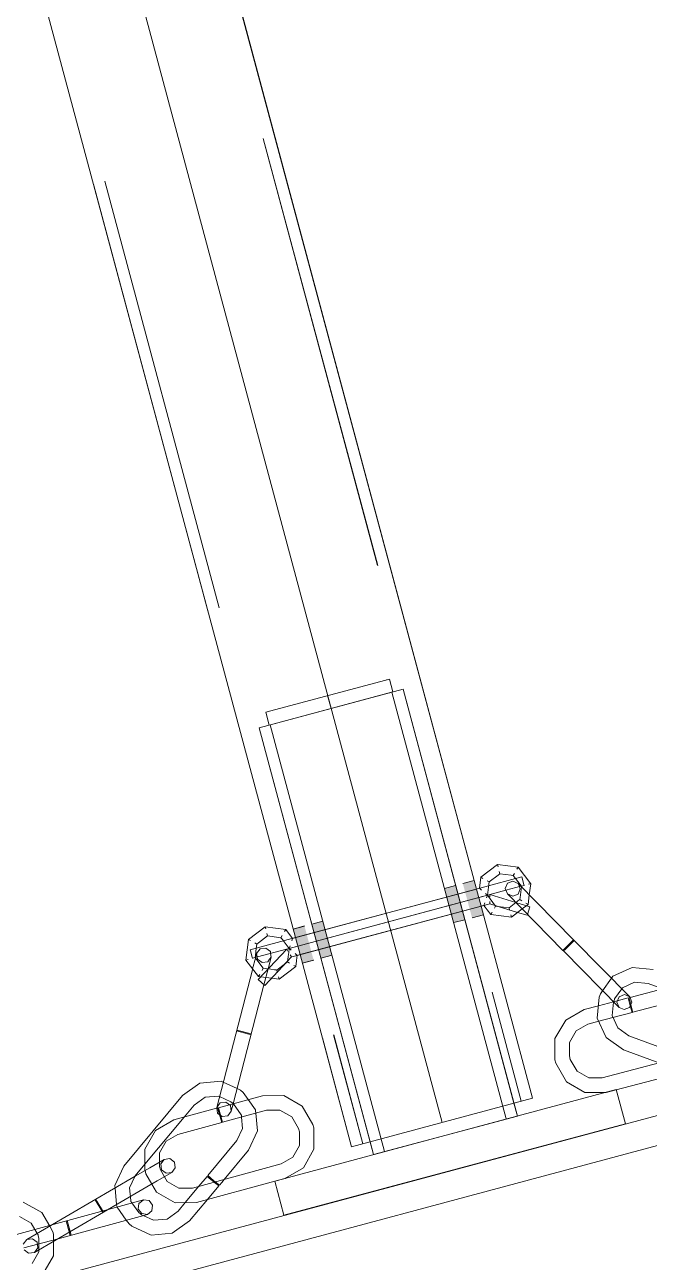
# Model space of a CAD drawing. Header units: millimetres. Extents: x -753 to 90, y 56274 to 56868.
# Drawn here: x -293.01 to -290.18, y 56762.3 to 56767.9 of the extents above; entities that cross this region are included whole.
import ezdxf

# ---------------------------------------------------------------- set-up
doc = ezdxf.new("R2010")
doc.units = ezdxf.units.MM
doc.linetypes.add('XKITLINE00', pattern=[0])
doc.linetypes.add('XKITLINE02', pattern=[4, 2, -2])
for name, color, linetype, lineweight in [('Cota', 4, 'Continuous', 0), ('Parafuso', 3, 'Continuous', 0), ('Peça', 2, 'Continuous', 0)]:
    doc.layers.add(name, color=color, linetype=linetype, lineweight=lineweight)

# ---------------------------------------------------------------- blocks, each defined once
blk = doc.blocks.new('*A1312')
at = {"layer": 'Peça', "color": 1, "linetype": 'XKITLINE00', "lineweight": 0}
for p, q in [((-398.5629, 56733.9141), (-252.5628, 56773.0337)), ((-398.5287, 56733.7866), (-252.5628, 56772.8971))]:
    blk.add_line(p, q, dxfattribs=at)
blk = doc.blocks.new('*A1932')
at = {"layer": 'Peça', "color": 7, "linetype": 'XKITLINE02', "lineweight": 0}
for p, q in [((-295.034, 56778.9755), (-290.7608, 56763.0276)), ((-295.8019, 56778.7698), (-291.5287, 56762.8218)), ((-295.7507, 56778.7835), (-291.4775, 56762.8355)), ((-290.9632, 56763.9879), (-290.9426, 56763.9107)), ((-290.71, 56763.0412), (-291.5287, 56762.8218))]:
    blk.add_line(p, q, dxfattribs=at)
at = {"layer": 'Peça', "color": 4, "linetype": 'XKITLINE00', "lineweight": 0}
for p, q in [((-294.9353, 56778.8119), (-290.9632, 56763.9879)), ((-290.9426, 56763.9107), (-290.7096, 56763.0413)), ((-290.7096, 56763.0413), (-290.71, 56763.0412))]:
    blk.add_line(p, q, dxfattribs=at)
blk = doc.blocks.new('*A1934')
at = {"layer": 'Peça', "color": 7, "linetype": 'XKITLINE02', "lineweight": 0}
for p, q in [((-295.0342, 56778.9755), (-290.7612, 56763.0274)), ((-295.7509, 56778.7835), (-291.478, 56762.8354)), ((-290.9637, 56763.9877), (-290.943, 56763.9105)), ((-291.7828, 56763.7683), (-291.7621, 56763.6911))]:
    blk.add_line(p, q, dxfattribs=at)
at = {"layer": 'Peça', "color": 4, "linetype": 'XKITLINE00', "lineweight": 0}
for p, q in [((-294.9355, 56778.8119), (-290.9637, 56763.9877)), ((-295.7546, 56778.5924), (-291.7828, 56763.7683)), ((-290.943, 56763.9105), (-290.71, 56763.0412)), ((-291.7621, 56763.6911), (-291.5291, 56762.8217)), ((-290.71, 56763.0412), (-291.5291, 56762.8217))]:
    blk.add_line(p, q, dxfattribs=at)
blk = doc.blocks.new('*A1935')
at = {"layer": 'Parafuso', "color": 7, "linetype": 'XKITLINE02', "lineweight": 0}
for p, q in [((-291.0248, 56764.0128), (-290.9736, 56764.0265)), ((-291.1082, 56763.9905), (-291.0579, 56764.0039)), ((-291.0668, 56763.8359), (-291.0165, 56763.8494)), ((-290.9834, 56763.8583), (-290.9322, 56763.872)), ((-291.7927, 56763.8071), (-291.7415, 56763.8208)), ((-291.7089, 56763.8295), (-291.6587, 56763.843)), ((-291.6675, 56763.675), (-291.6173, 56763.6884)), ((-291.7513, 56763.6525), (-291.7001, 56763.6662))]:
    blk.add_line(p, q, dxfattribs=at)
blk = doc.blocks.new('*A1936')
at = {"layer": 'Parafuso'}
for points in [[(-291.0252, 56764.0127), (-290.974, 56764.0264), (-290.9326, 56763.8719), (-290.9838, 56763.8581)], [(-291.1082, 56763.9905), (-291.0579, 56764.0039), (-291.0165, 56763.8494), (-291.0668, 56763.8359)], [(-291.7931, 56763.807), (-291.7419, 56763.8207), (-291.7005, 56763.6661), (-291.7517, 56763.6524)], [(-291.7089, 56763.8295), (-291.6587, 56763.843), (-291.6173, 56763.6884), (-291.6675, 56763.675)]]:
    blk.add_hatch(color=7, dxfattribs=at).paths.add_polyline_path(points, flags=17)
at = {"layer": 'Parafuso', "color": 7, "linetype": 'XKITLINE00', "lineweight": 0}
for p, q in [((-290.974, 56764.0264), (-291.0252, 56764.0127)), ((-291.0579, 56764.0039), (-291.1082, 56763.9905)), ((-291.0165, 56763.8494), (-291.0668, 56763.8359)), ((-290.9326, 56763.8719), (-290.9838, 56763.8581)), ((-291.7419, 56763.8207), (-291.7931, 56763.807)), ((-291.6587, 56763.843), (-291.7089, 56763.8295)), ((-291.6173, 56763.6884), (-291.6675, 56763.675)), ((-291.7005, 56763.6661), (-291.7517, 56763.6524))]:
    blk.add_line(p, q, dxfattribs=at)
blk = doc.blocks.new('*A2022')
at = {"layer": 'Peça', "color": 4, "linetype": 'XKITLINE00', "lineweight": 0}
for p, q in [((-290.7992, 56764.0236), (-290.8233, 56764.0139)), ((-290.7753, 56764.0135), (-290.7992, 56764.0236)), ((-290.8233, 56764.0139), (-290.8335, 56763.9899)), ((-290.8335, 56763.9899), (-290.8237, 56763.9658)), ((-290.8237, 56763.9658), (-290.5726, 56763.7106)), ((-290.7753, 56764.0135), (-290.5241, 56763.7583)), ((-290.5312, 56763.7514), (-290.5726, 56763.7106)), ((-290.5627, 56763.7148), (-290.5213, 56763.7555)), ((-290.5241, 56763.7583), (-290.5312, 56763.7514)), ((-290.5241, 56763.7583), (-290.2702, 56763.5003)), ((-290.5698, 56763.7078), (-290.5726, 56763.7106)), ((-290.5698, 56763.7078), (-290.5627, 56763.7148)), ((-290.5698, 56763.7078), (-290.3187, 56763.4526)), ((-290.347, 56763.5931), (-290.2596, 56763.6334)), ((-290.2596, 56763.6334), (-290.1637, 56763.6246)), ((-290.347, 56763.5931), (-290.353, 56763.5845)), ((-290.3035, 56763.5408), (-290.248, 56763.5664)), ((-290.248, 56763.5664), (-290.1872, 56763.5608)), ((-290.4081, 56763.4994), (-290.4025, 56763.5144)), ((-290.4025, 56763.5144), (-290.3929, 56763.5281)), ((-290.3035, 56763.5408), (-290.3062, 56763.537)), ((-290.1207, 56763.5363), (-290.2689, 56763.4972)), ((-289.7969, 56763.417), (-290.1872, 56763.5608)), ((-290.4117, 56763.4596), (-290.4763, 56763.4426)), ((-290.4169, 56763.4035), (-290.4081, 56763.4994)), ((-290.3498, 56763.4151), (-290.3443, 56763.4759)), ((-290.3443, 56763.4759), (-290.3435, 56763.4779)), ((-290.3433, 56763.4776), (-290.3437, 56763.4775)), ((-290.2706, 56763.4523), (-290.2604, 56763.4762)), ((-290.2604, 56763.4762), (-290.2702, 56763.5003)), ((-290.2677, 56763.4591), (-290.2598, 56763.4293)), ((-290.2651, 56763.4651), (-290.2585, 56763.44)), ((-290.0567, 56763.4828), (-290.2559, 56763.4303)), ((-290.5599, 56763.3948), (-290.4763, 56763.4426)), ((-290.3765, 56763.3161), (-290.4169, 56763.4035)), ((-290.3243, 56763.3596), (-290.3498, 56763.4151)), ((-290.2598, 56763.4293), (-290.3459, 56763.4066)), ((-290.3187, 56763.4526), (-290.2947, 56763.4425)), ((-290.2947, 56763.4425), (-290.2706, 56763.4523)), ((-290.2559, 56763.4303), (-290.2585, 56763.44)), ((-290.6084, 56763.3116), (-290.5599, 56763.3948)), ((-290.5428, 56763.2937), (-290.512, 56763.3465)), ((-290.512, 56763.3465), (-290.459, 56763.3768)), ((-290.4104, 56763.3896), (-290.459, 56763.3768)), ((-290.3243, 56763.3596), (-290.2744, 56763.3244)), ((-290.6084, 56763.3116), (-290.6088, 56763.2153)), ((-290.543, 56763.2326), (-290.5428, 56763.2937)), ((-290.3765, 56763.3161), (-290.2979, 56763.2606)), ((-290.2744, 56763.3244), (-290.0811, 56763.2531)), ((-290.539, 56763.2172), (-290.543, 56763.2326)), ((-290.2979, 56763.2606), (-290.1046, 56763.1893)), ((-290.6088, 56763.2153), (-290.6047, 56763.1998)), ((-290.5569, 56763.1162), (-290.6047, 56763.1998)), ((-290.5086, 56763.1641), (-290.539, 56763.2172)), ((-290.1367, 56763.2012), (-290.3948, 56763.1331)), ((-290.5086, 56763.1641), (-290.4559, 56763.1334)), ((-290.4559, 56763.1334), (-290.3948, 56763.1331)), ((-290.0254, 56763.1602), (-290.3309, 56763.0797)), ((-290.5569, 56763.1162), (-290.4737, 56763.0678)), ((-290.3799, 56763.0674), (-290.4737, 56763.0678))]:
    blk.add_line(p, q, dxfattribs=at)
at = {"layer": 'Peça', "color": 7, "linetype": 'XKITLINE02', "lineweight": 0}
for p, q in [((-290.8237, 56763.9658), (-290.7998, 56763.9556)), ((-290.7998, 56763.9556), (-290.7756, 56763.9654)), ((-290.7756, 56763.9654), (-290.7655, 56763.9894)), ((-290.7708, 56764.0025), (-290.7753, 56764.0135)), ((-290.7655, 56763.9894), (-290.7708, 56764.0025)), ((-290.5627, 56763.7148), (-290.5698, 56763.7078)), ((-290.353, 56763.5845), (-290.3929, 56763.5281)), ((-290.3062, 56763.537), (-290.3387, 56763.4909)), ((-290.3183, 56763.5007), (-290.2942, 56763.5105)), ((-290.2942, 56763.5105), (-290.2702, 56763.5003)), ((-290.3437, 56763.4775), (-290.4117, 56763.4596)), ((-290.3435, 56763.4779), (-290.3397, 56763.4882)), ((-290.2771, 56763.4951), (-290.3433, 56763.4776)), ((-290.3397, 56763.4882), (-290.3387, 56763.4909)), ((-290.3284, 56763.4768), (-290.3183, 56763.5007)), ((-290.3187, 56763.4526), (-290.3284, 56763.4768)), ((-290.2771, 56763.4951), (-290.2677, 56763.4591)), ((-290.2733, 56763.4961), (-290.2689, 56763.4972)), ((-290.2733, 56763.4961), (-290.2651, 56763.4651)), ((-290.3459, 56763.4066), (-290.4104, 56763.3896)), ((-290.2585, 56763.44), (-290.2559, 56763.4303)), ((-290.3774, 56763.0674), (-290.3799, 56763.0674)), ((-290.3309, 56763.0797), (-290.3774, 56763.0674))]:
    blk.add_line(p, q, dxfattribs=at)
blk = doc.blocks.new('*A2023')
at = {"layer": 'Peça', "color": 4, "linetype": 'XKITLINE00', "lineweight": 0}
for p, q in [((-290.9439, 56764.0419), (-290.869, 56764.0994)), ((-290.869, 56764.0994), (-290.7755, 56764.087)), ((-290.8662, 56764.0889), (-290.869, 56764.0994)), ((-290.7809, 56764.0777), (-290.7755, 56764.087)), ((-290.7755, 56764.087), (-290.718, 56764.0122)), ((-290.9506, 56763.9913), (-290.9439, 56764.0419)), ((-290.9439, 56764.0419), (-290.9345, 56764.0365)), ((-290.9158, 56764.0257), (-290.9064, 56764.0203)), ((-290.9077, 56764.0104), (-290.9064, 56764.0203)), ((-290.8657, 56764.0515), (-290.9064, 56764.0203)), ((-290.8657, 56764.0515), (-290.8578, 56764.0575)), ((-290.8606, 56764.068), (-290.8578, 56764.0575)), ((-290.8578, 56764.0575), (-290.807, 56764.0509)), ((-290.807, 56764.0509), (-290.7971, 56764.0495)), ((-290.7917, 56764.0589), (-290.7971, 56764.0495)), ((-290.7971, 56764.0495), (-290.7659, 56764.0089)), ((-290.9602, 56763.9887), (-290.9636, 56763.9878)), ((-290.9602, 56763.9887), (-290.9506, 56763.9913)), ((-290.9144, 56763.9596), (-290.9533, 56763.9491)), ((-290.9506, 56763.9913), (-290.9415, 56763.9834)), ((-290.9234, 56763.9675), (-290.9144, 56763.9596)), ((-290.9183, 56763.9482), (-290.9144, 56763.9596)), ((-290.9096, 56763.996), (-290.9144, 56763.9596)), ((-290.8771, 56763.911), (-290.9144, 56763.9596)), ((-290.9077, 56764.0104), (-290.9096, 56763.996)), ((-290.7659, 56764.0089), (-290.7598, 56764.001)), ((-290.7598, 56764.001), (-290.7602, 56763.9982)), ((-290.7494, 56764.0038), (-290.7598, 56764.001)), ((-290.7285, 56764.0094), (-290.718, 56764.0122)), ((-290.718, 56764.0122), (-290.7246, 56763.962)), ((-290.9499, 56763.9501), (-290.9533, 56763.9491)), ((-290.9395, 56763.9114), (-290.9429, 56763.9105)), ((-290.9395, 56763.9114), (-290.9299, 56763.914)), ((-290.9299, 56763.914), (-290.926, 56763.9254)), ((-290.9238, 56763.9061), (-290.9299, 56763.914)), ((-290.9238, 56763.9061), (-290.9149, 56763.8946)), ((-290.8825, 56763.9016), (-290.8771, 56763.911)), ((-290.8672, 56763.9097), (-290.8771, 56763.911)), ((-290.8672, 56763.9097), (-290.8164, 56763.903)), ((-290.8085, 56763.9091), (-290.8164, 56763.903)), ((-290.8136, 56763.8925), (-290.8164, 56763.903)), ((-290.7854, 56763.9268), (-290.8085, 56763.9091)), ((-290.9149, 56763.8946), (-290.8988, 56763.8735)), ((-290.8988, 56763.8735), (-290.8933, 56763.8829)), ((-290.8988, 56763.8735), (-290.8052, 56763.8612)), ((-290.808, 56763.8716), (-290.8052, 56763.8612)), ((-290.8052, 56763.8612), (-290.7571, 56763.8981)), ((-291.7828, 56763.7684), (-291.9873, 56763.7136)), ((-291.9847, 56763.7039), (-291.9873, 56763.7136)), ((-291.9796, 56763.6846), (-291.9847, 56763.7039)), ((-291.977, 56763.675), (-291.9796, 56763.6846)), ((-291.7725, 56763.7297), (-291.977, 56763.675)), ((-291.8224, 56763.7164), (-291.9511, 56763.5784)), ((-291.801, 56763.6807), (-291.9218, 56763.5511)), ((-291.7725, 56763.7297), (-291.8224, 56763.7164)), ((-291.817, 56763.7074), (-291.8224, 56763.7164)), ((-291.801, 56763.6807), (-291.8063, 56763.6896)), ((-291.7913, 56763.6833), (-291.801, 56763.6807)), ((-291.7621, 56763.6911), (-291.7913, 56763.6833)), ((-291.9511, 56763.5784), (-291.9218, 56763.5511))]:
    blk.add_line(p, q, dxfattribs=at)
at = {"layer": 'Peça', "color": 7, "linetype": 'XKITLINE02', "lineweight": 0}
for p, q in [((-290.869, 56764.0994), (-290.8662, 56764.0889)), ((-290.7755, 56764.087), (-290.7809, 56764.0777)), ((-290.9439, 56764.0419), (-290.9345, 56764.0365)), ((-290.9064, 56764.0203), (-290.9158, 56764.0257)), ((-290.8578, 56764.0575), (-290.8606, 56764.068)), ((-290.7971, 56764.0495), (-290.7917, 56764.0589)), ((-290.9636, 56763.9878), (-291.7828, 56763.7684)), ((-290.9506, 56763.9913), (-290.9415, 56763.9834)), ((-290.9144, 56763.9596), (-290.9234, 56763.9675)), ((-290.9144, 56763.9596), (-290.9183, 56763.9482)), ((-290.7602, 56763.9982), (-290.7665, 56763.9502)), ((-290.7598, 56764.001), (-290.7494, 56764.0038)), ((-290.7303, 56763.9186), (-290.7246, 56763.962)), ((-290.718, 56764.0122), (-290.7285, 56764.0094)), ((-290.9533, 56763.9491), (-291.7725, 56763.7297)), ((-290.9533, 56763.9491), (-291.7725, 56763.7297)), ((-290.9429, 56763.9105), (-291.7621, 56763.6911)), ((-290.9299, 56763.914), (-290.926, 56763.9254)), ((-290.8771, 56763.911), (-290.8825, 56763.9016)), ((-290.8164, 56763.903), (-290.8136, 56763.8925)), ((-290.7774, 56763.9329), (-290.7854, 56763.9268)), ((-290.7774, 56763.9329), (-290.7758, 56763.9342)), ((-290.7758, 56763.9342), (-290.7678, 56763.9403)), ((-290.7665, 56763.9502), (-290.7678, 56763.9403)), ((-290.7678, 56763.9403), (-290.7585, 56763.9348)), ((-290.7585, 56763.9348), (-290.7678, 56763.9403)), ((-290.7514, 56763.9024), (-290.7571, 56763.8981)), ((-290.7514, 56763.9024), (-290.7303, 56763.9186)), ((-290.7397, 56763.924), (-290.7303, 56763.9186)), ((-290.7397, 56763.924), (-290.7303, 56763.9186)), ((-290.8988, 56763.8735), (-290.8933, 56763.8829)), ((-290.8052, 56763.8612), (-290.808, 56763.8716)), ((-291.9873, 56763.7136), (-291.9847, 56763.7039)), ((-291.9847, 56763.7039), (-291.9796, 56763.6846)), ((-291.9796, 56763.6846), (-291.977, 56763.675)), ((-291.8224, 56763.7164), (-291.817, 56763.7074)), ((-291.801, 56763.6807), (-291.8063, 56763.6896))]:
    blk.add_line(p, q, dxfattribs=at)
blk = doc.blocks.new('*A2024')
at = {"layer": 'Peça', "color": 7, "linetype": 'XKITLINE02', "lineweight": 0}
for p, q in [((-291.9172, 56764.7883), (-291.3569, 56764.9384)), ((-291.3569, 56764.9384), (-291.3414, 56764.8804)), ((-291.3414, 56764.8804), (-291.9017, 56764.7303)), ((-291.6371, 56764.8633), (-291.6215, 56764.8054)), ((-291.3414, 56764.8804), (-291.3551, 56764.8767)), ((-291.9017, 56764.7303), (-291.9172, 56764.7883))]:
    blk.add_line(p, q, dxfattribs=at)
blk = doc.blocks.new('*A2025')
at = {"layer": 'Peça', "color": 7, "linetype": 'XKITLINE02', "lineweight": 0}
for p, q in [((-291.9471, 56764.7181), (-291.296, 56764.8926)), ((-291.3463, 56764.8791), (-290.8286, 56762.9473)), ((-291.296, 56764.8926), (-290.7939, 56763.0187)), ((-291.9471, 56764.7181), (-291.445, 56762.8443)), ((-291.8968, 56764.7316), (-291.3792, 56762.7998)), ((-290.7784, 56762.9607), (-291.4294, 56762.7863))]:
    blk.add_line(p, q, dxfattribs=at)
at = {"layer": 'Peça', "color": 4, "linetype": 'XKITLINE00', "lineweight": 0}
for p, q in [((-290.7939, 56763.0187), (-290.7784, 56762.9607)), ((-291.445, 56762.8443), (-291.4294, 56762.7863))]:
    blk.add_line(p, q, dxfattribs=at)
blk = doc.blocks.new('*A2026')
at = {"layer": 'Peça', "color": 4, "linetype": 'XKITLINE00', "lineweight": 0}
for p, q in [((-290.3311, 56763.0805), (-291.8766, 56762.6664)), ((-290.2897, 56762.9259), (-290.3311, 56763.0805)), ((-290.2897, 56762.9259), (-291.8352, 56762.5118)), ((-291.8352, 56762.5118), (-291.8766, 56762.6664))]:
    blk.add_line(p, q, dxfattribs=at)
blk = doc.blocks.new('*A2027')
at = {"layer": 'Peça', "color": 7, "linetype": 'XKITLINE02', "lineweight": 0}
for p, q in [((-290.3311, 56763.0805), (-291.8766, 56762.6664)), ((-290.3311, 56763.0805), (-290.2897, 56762.9259)), ((-290.2897, 56762.9259), (-291.8352, 56762.5118)), ((-291.8766, 56762.6664), (-291.8352, 56762.5118))]:
    blk.add_line(p, q, dxfattribs=at)
blk = doc.blocks.new('*A2028')
at = {"layer": 'Peça', "color": 7, "linetype": 'XKITLINE02', "lineweight": 0}
for p, q in [((-291.9635, 56763.6768), (-291.9584, 56763.6965)), ((-291.963, 56763.6787), (-291.9601, 56763.6898)), ((-291.9601, 56763.6898), (-291.9584, 56763.6965)), ((-291.9427, 56763.7172), (-291.9584, 56763.6965)), ((-291.9575, 56763.6905), (-291.9584, 56763.6965)), ((-291.9548, 56763.6707), (-291.9575, 56763.6905)), ((-291.9169, 56763.7209), (-291.9427, 56763.7172)), ((-291.8962, 56763.7052), (-291.9169, 56763.7209)), ((-291.8997, 56763.67), (-291.8926, 56763.6794)), ((-291.895, 56763.6969), (-291.8962, 56763.7052)), ((-291.9765, 56763.6266), (-291.9638, 56763.6757)), ((-291.934, 56763.655), (-291.9548, 56763.6707)), ((-291.934, 56763.655), (-291.9082, 56763.6586)), ((-291.9063, 56763.6264), (-291.9251, 56763.5541)), ((-291.9082, 56763.6586), (-291.8997, 56763.67)), ((-292.0493, 56763.3461), (-291.9931, 56763.3315)), ((-292.0483, 56763.35), (-291.9825, 56763.3329)), ((-291.9835, 56763.329), (-291.9931, 56763.3315)), ((-291.9931, 56763.3315), (-291.9835, 56763.329)), ((-292.1096, 56763.1139), (-292.0468, 56763.0849)), ((-292.1392, 56762.9996), (-292.1321, 56763.009)), ((-292.1321, 56763.009), (-292.1235, 56763.0203)), ((-292.1263, 56763.0493), (-292.0751, 56763.0257)), ((-292.1235, 56763.0203), (-292.0978, 56763.0239)), ((-292.0978, 56763.0239), (-292.077, 56763.0083)), ((-292.077, 56763.0083), (-292.0734, 56762.9825)), ((-292.0751, 56763.0257), (-292.0645, 56763.0168)), ((-292.0646, 56763.0164), (-292.0734, 56762.9825)), ((-292.0646, 56763.0164), (-292.0683, 56763.0022)), ((-292.0642, 56763.0165), (-292.0628, 56763.0154)), ((-292.0281, 56762.9662), (-292.0628, 56763.0154)), ((-291.9963, 56763.035), (-291.9638, 56762.9891)), ((-292.2867, 56762.956), (-292.4639, 56762.743)), ((-292.1374, 56762.9863), (-292.1388, 56762.9962)), ((-292.1356, 56762.9738), (-292.1374, 56762.9863)), ((-292.1356, 56762.9738), (-292.126, 56762.9665)), ((-292.1208, 56762.9626), (-292.1148, 56762.9581)), ((-292.1148, 56762.9581), (-292.0891, 56762.9617)), ((-292.0891, 56762.9617), (-292.0734, 56762.9825)), ((-292.0276, 56762.9655), (-292.0281, 56762.9662)), ((-292.0276, 56762.9655), (-292.0268, 56762.9563)), ((-291.9633, 56762.9838), (-291.9638, 56762.9891)), ((-291.9633, 56762.9838), (-291.9624, 56762.9738)), ((-292.1166, 56762.9318), (-292.1192, 56762.9414)), ((-292.3982, 56762.7328), (-292.3982, 56762.7518)), ((-292.394, 56762.7174), (-292.3982, 56762.7328)), ((-292.3923, 56762.7437), (-292.3765, 56762.7644)), ((-292.3888, 56762.7179), (-292.3923, 56762.7437)), ((-292.509, 56762.6872), (-292.533, 56762.6352)), ((-292.4596, 56762.6995), (-292.4635, 56762.7138)), ((-292.4596, 56762.6995), (-292.4325, 56762.6531)), ((-292.394, 56762.7174), (-292.3758, 56762.6862)), ((-292.368, 56762.7022), (-292.3888, 56762.7179)), ((-292.368, 56762.7022), (-292.354, 56762.7041)), ((-292.354, 56762.7041), (-292.3423, 56762.7057)), ((-292.1794, 56762.6909), (-292.1717, 56762.6845)), ((-292.1164, 56762.6604), (-292.1053, 56762.6737)), ((-291.8299, 56762.6782), (-291.8763, 56762.6656)), ((-291.8299, 56762.6782), (-291.8277, 56762.6795)), ((-292.5989, 56762.6348), (-292.5921, 56762.5601)), ((-292.5305, 56762.6075), (-292.533, 56762.6352)), ((-292.2196, 56762.6426), (-292.2811, 56762.5687)), ((-292.1297, 56762.6443), (-292.1811, 56762.5826)), ((-292.1502, 56762.6615), (-292.1373, 56762.6507)), ((-292.1502, 56762.6615), (-292.1409, 56762.6537)), ((-292.1455, 56762.6627), (-292.1271, 56762.6474)), ((-292.1409, 56762.6537), (-292.1373, 56762.6507)), ((-292.1373, 56762.6507), (-292.1297, 56762.6443)), ((-292.1297, 56762.6443), (-292.1373, 56762.6507)), ((-292.1271, 56762.6474), (-292.1164, 56762.6604)), ((-292.6893, 56762.5822), (-292.655, 56762.5234)), ((-292.6858, 56762.5842), (-292.6808, 56762.5756)), ((-292.6808, 56762.5756), (-292.6858, 56762.5842)), ((-292.6808, 56762.5756), (-292.6516, 56762.5254)), ((-292.5305, 56762.6075), (-292.5295, 56762.5966)), ((-292.5224, 56762.5673), (-292.4922, 56762.5245)), ((-292.4945, 56762.5397), (-292.4912, 56762.5655)), ((-292.4912, 56762.5655), (-292.48, 56762.5742)), ((-292.48, 56762.5742), (-292.4706, 56762.5814)), ((-292.63, 56762.538), (-292.9622, 56762.4475)), ((-292.5899, 56762.5489), (-292.5481, 56762.4898)), ((-292.4786, 56762.5191), (-292.4945, 56762.5397)), ((-292.4922, 56762.5245), (-292.4839, 56762.5176)), ((-292.4839, 56762.5176), (-292.4799, 56762.5143)), ((-292.4799, 56762.5143), (-292.4719, 56762.5106)), ((-292.4528, 56762.5158), (-292.4786, 56762.5191)), ((-292.8948, 56762.4624), (-292.882, 56762.4404)), ((-292.8199, 56762.4863), (-292.8047, 56762.4303)), ((-292.816, 56762.4873), (-292.7982, 56762.4217)), ((-292.8088, 56762.4454), (-292.811, 56762.4535)), ((-292.857, 56762.4057), (-293.0119, 56762.3635)), ((-292.9986, 56762.4019), (-292.9869, 56762.4035)), ((-292.9869, 56762.4035), (-292.9728, 56762.4054)), ((-292.9728, 56762.4054), (-292.9521, 56762.3897)), ((-292.9476, 56762.4225), (-292.9516, 56762.4293)), ((-292.947, 56762.4204), (-292.9476, 56762.4225)), ((-292.9434, 56762.4071), (-292.947, 56762.4204)), ((-292.9432, 56762.3555), (-292.9434, 56762.4071)), ((-292.8797, 56762.4319), (-292.882, 56762.4404)), ((-292.8778, 56762.425), (-292.8797, 56762.4319)), ((-292.8777, 56762.4052), (-292.8778, 56762.425)), ((-292.8777, 56762.4052), (-292.8777, 56762.3937)), ((-292.8047, 56762.4303), (-292.8088, 56762.4454)), ((-292.8047, 56762.4303), (-292.802, 56762.4207)), ((-292.802, 56762.4207), (-292.8047, 56762.4303)), ((-292.9486, 56762.3639), (-292.9643, 56762.3432)), ((-292.9521, 56762.3897), (-292.9486, 56762.3639)), ((-292.9467, 56762.3534), (-292.9336, 56762.3611))]:
    blk.add_line(p, q, dxfattribs=at)
at = {"layer": 'Peça', "color": 4, "linetype": 'XKITLINE00', "lineweight": 0}
for p, q in [((-291.9635, 56763.6768), (-291.963, 56763.6787)), ((-291.8926, 56763.6794), (-291.9063, 56763.6264)), ((-291.8926, 56763.6794), (-291.895, 56763.6969)), ((-291.9775, 56763.6229), (-292.1392, 56762.9996)), ((-291.9775, 56763.6229), (-291.9765, 56763.6266)), ((-291.9635, 56763.6768), (-291.9638, 56763.6757)), ((-291.9251, 56763.5541), (-292.0646, 56763.0164)), ((-292.2149, 56763.1095), (-292.1191, 56763.1183)), ((-292.1191, 56763.1183), (-292.1096, 56763.1139)), ((-292.2936, 56763.054), (-292.2149, 56763.1095)), ((-292.0468, 56763.0849), (-292.0316, 56763.0779)), ((-292.0316, 56763.0779), (-292.0193, 56763.0677)), ((-292.0193, 56763.0677), (-291.9963, 56763.035)), ((-292.5597, 56762.7342), (-292.2936, 56763.054)), ((-292.2413, 56763.0105), (-292.2867, 56762.956)), ((-292.2413, 56763.0105), (-292.1914, 56763.0457)), ((-292.1914, 56763.0457), (-292.1306, 56763.0513)), ((-292.1306, 56762.9985), (-291.9318, 56763.0526)), ((-292.1306, 56763.0513), (-292.1263, 56763.0493)), ((-292.0645, 56763.0168), (-292.0642, 56763.0165)), ((-291.9318, 56763.0526), (-291.8355, 56763.053)), ((-291.8355, 56763.053), (-291.7519, 56763.0052)), ((-292.3332, 56762.9433), (-292.1344, 56762.9974)), ((-292.1388, 56762.9962), (-292.1392, 56762.9996)), ((-292.1344, 56762.9974), (-292.1318, 56762.9878)), ((-292.1318, 56762.9878), (-292.1166, 56762.9318)), ((-292.1306, 56762.9985), (-292.1127, 56762.9329)), ((-292.126, 56762.9665), (-292.1208, 56762.9626)), ((-291.9139, 56762.987), (-292.1127, 56762.9329)), ((-292.0268, 56762.9563), (-292.022, 56762.9047)), ((-291.9624, 56762.9738), (-291.955, 56762.8932)), ((-291.8528, 56762.9872), (-291.9139, 56762.987)), ((-291.8528, 56762.9872), (-291.7998, 56762.9569)), ((-291.7691, 56762.9041), (-291.7998, 56762.9569)), ((-291.7519, 56763.0052), (-291.7035, 56762.922)), ((-292.4642, 56762.8112), (-292.4164, 56762.8948)), ((-292.4164, 56762.8948), (-292.3332, 56762.9433)), ((-292.3153, 56762.8777), (-292.1166, 56762.9318)), ((-292.0476, 56762.8493), (-292.022, 56762.9047)), ((-291.7649, 56762.8887), (-291.7691, 56762.9041)), ((-291.7035, 56762.922), (-291.6993, 56762.9066)), ((-291.6989, 56762.8103), (-291.6993, 56762.9066)), ((-292.3984, 56762.7939), (-292.3681, 56762.8469)), ((-292.3681, 56762.8469), (-292.3153, 56762.8777)), ((-292.1794, 56762.6909), (-292.0476, 56762.8493)), ((-291.9954, 56762.8058), (-291.955, 56762.8932)), ((-291.7646, 56762.8276), (-291.7649, 56762.8887)), ((-292.4638, 56762.715), (-292.4642, 56762.8112)), ((-292.3982, 56762.7518), (-292.3984, 56762.7939)), ((-292.1053, 56762.6737), (-291.9954, 56762.8058)), ((-291.7949, 56762.7746), (-291.7646, 56762.8276)), ((-291.7467, 56762.7267), (-291.6989, 56762.8103)), ((-292.6, 56762.6468), (-292.5597, 56762.7342)), ((-292.4422, 56762.7262), (-292.5078, 56762.6879)), ((-292.4639, 56762.743), (-292.5074, 56762.6907)), ((-292.3765, 56762.7644), (-292.4422, 56762.7262)), ((-292.3507, 56762.7679), (-292.3765, 56762.7644)), ((-292.33, 56762.7522), (-292.3507, 56762.7679)), ((-292.3423, 56762.7057), (-292.3265, 56762.7264)), ((-292.3265, 56762.7264), (-292.33, 56762.7522)), ((-292.2491, 56762.6345), (-291.8477, 56762.7438)), ((-291.8477, 56762.7438), (-291.7949, 56762.7746)), ((-291.8277, 56762.6795), (-291.7467, 56762.7267)), ((-292.5078, 56762.6879), (-292.9986, 56762.4019)), ((-292.5074, 56762.6907), (-292.509, 56762.6872)), ((-292.4635, 56762.7138), (-292.4638, 56762.715)), ((-292.3423, 56762.7057), (-292.4079, 56762.6674)), ((-292.3758, 56762.6862), (-292.3632, 56762.6646)), ((-292.182, 56762.6878), (-292.2196, 56762.6426)), ((-292.182, 56762.6878), (-292.1502, 56762.6615)), ((-292.1794, 56762.6909), (-292.1533, 56762.6692)), ((-292.4736, 56762.6292), (-292.9643, 56762.3432)), ((-292.6, 56762.6468), (-292.5989, 56762.6348)), ((-292.4079, 56762.6674), (-292.4736, 56762.6292)), ((-292.4325, 56762.6531), (-292.4111, 56762.6163)), ((-292.4111, 56762.6163), (-292.3275, 56762.5685)), ((-292.3632, 56762.6646), (-292.3102, 56762.6343)), ((-292.3102, 56762.6343), (-292.2491, 56762.6345)), ((-291.8763, 56762.6656), (-292.2312, 56762.5689)), ((-292.1533, 56762.6692), (-292.1455, 56762.6627)), ((-293.0141, 56762.5714), (-292.9305, 56762.5236)), ((-292.4706, 56762.5814), (-292.63, 56762.538)), ((-292.5913, 56762.5509), (-292.5921, 56762.5601)), ((-292.5295, 56762.5966), (-292.5274, 56762.5744)), ((-292.5274, 56762.5744), (-292.5224, 56762.5673)), ((-292.4448, 56762.5781), (-292.4706, 56762.5814)), ((-292.4289, 56762.5575), (-292.4448, 56762.5781)), ((-292.3275, 56762.5685), (-292.2312, 56762.5689)), ((-292.2811, 56762.5687), (-292.3137, 56762.5295)), ((-292.1811, 56762.5826), (-292.2615, 56762.486)), ((-293.0314, 56762.5056), (-292.9784, 56762.4753)), ((-292.9305, 56762.5236), (-292.8948, 56762.4624)), ((-292.4528, 56762.5158), (-292.857, 56762.4057)), ((-292.5913, 56762.5509), (-292.5899, 56762.5489)), ((-292.4719, 56762.5106), (-292.4244, 56762.4887)), ((-292.4528, 56762.5158), (-292.4322, 56762.5317)), ((-292.4322, 56762.5317), (-292.4289, 56762.5575)), ((-292.3636, 56762.4943), (-292.3137, 56762.5295)), ((-292.9622, 56762.4475), (-293.1653, 56762.3922)), ((-292.9516, 56762.4293), (-292.9784, 56762.4753)), ((-292.8835, 56762.469), (-292.8966, 56762.4654)), ((-292.5481, 56762.4898), (-292.5357, 56762.4722)), ((-292.5234, 56762.462), (-292.5357, 56762.4722)), ((-292.436, 56762.4217), (-292.5234, 56762.462)), ((-292.4244, 56762.4887), (-292.3636, 56762.4943)), ((-292.3401, 56762.4305), (-292.2615, 56762.486)), ((-292.9986, 56762.4019), (-293.0143, 56762.3812)), ((-292.8777, 56762.3937), (-292.8774, 56762.3287)), ((-292.436, 56762.4217), (-292.3401, 56762.4305)), ((-293.0108, 56762.3554), (-292.9901, 56762.3397)), ((-292.9901, 56762.3397), (-292.9643, 56762.3432)), ((-292.9735, 56762.293), (-292.9432, 56762.346)), ((-292.9432, 56762.346), (-292.9432, 56762.3555)), ((-292.9252, 56762.2451), (-292.8774, 56762.3287))]:
    blk.add_line(p, q, dxfattribs=at)
blk = doc.blocks.new('*A2029')
at = {"layer": 'Peça', "color": 4, "linetype": 'XKITLINE00', "lineweight": 0}
for p, q in [((-290.7863, 56764.0354), (-290.9087, 56764.0026)), ((-290.8303, 56763.9822), (-290.9144, 56763.9597)), ((-290.9143, 56763.9597), (-290.903, 56763.9627)), ((-290.903, 56763.9627), (-290.9031, 56763.9523)), ((-290.903, 56763.9627), (-290.7853, 56763.9267)), ((-290.7599, 56764.0011), (-290.7624, 56764.0004)), ((-290.8791, 56763.9136), (-290.8656, 56763.9095)), ((-290.7774, 56763.8825), (-290.7342, 56763.8693)), ((-290.7329, 56763.8735), (-290.7342, 56763.8693)), ((-291.9201, 56763.8177), (-291.995, 56763.7603)), ((-291.8266, 56763.8054), (-291.9201, 56763.8177)), ((-291.9201, 56763.8177), (-291.9173, 56763.8073)), ((-291.8266, 56763.8054), (-291.832, 56763.796)), ((-291.7955, 56763.7649), (-291.8266, 56763.8054)), ((-291.995, 56763.7603), (-292.0073, 56763.6667)), ((-291.995, 56763.7603), (-291.9856, 56763.7549)), ((-291.9575, 56763.7386), (-291.9669, 56763.744)), ((-291.9588, 56763.7287), (-291.9575, 56763.7386)), ((-291.9495, 56763.7447), (-291.9575, 56763.7386)), ((-291.9089, 56763.7759), (-291.9495, 56763.7447)), ((-291.9089, 56763.7759), (-291.9117, 56763.7864)), ((-291.899, 56763.7746), (-291.9089, 56763.7759)), ((-291.899, 56763.7746), (-291.8482, 56763.7679)), ((-291.8482, 56763.7679), (-291.8428, 56763.7773)), ((-291.8421, 56763.76), (-291.8482, 56763.7679)), ((-291.8373, 56763.7538), (-291.8421, 56763.76)), ((-291.9588, 56763.7287), (-291.9598, 56763.721)), ((-291.7761, 56763.6777), (-291.7748, 56763.6876)), ((-292.0073, 56763.6667), (-291.9968, 56763.6695)), ((-292.0073, 56763.6667), (-291.9498, 56763.5919)), ((-291.9655, 56763.6779), (-291.9343, 56763.6373)), ((-291.9343, 56763.6373), (-291.9282, 56763.6294)), ((-291.9282, 56763.6294), (-291.9336, 56763.62)), ((-291.9282, 56763.6294), (-291.9183, 56763.6281)), ((-291.9183, 56763.6281), (-291.9062, 56763.6265)), ((-291.8563, 56763.5795), (-291.7814, 56763.637)), ((-291.8269, 56763.6526), (-291.8189, 56763.6586)), ((-291.8189, 56763.6586), (-291.8185, 56763.6619)), ((-291.8189, 56763.6586), (-291.8095, 56763.6532)), ((-291.7814, 56763.637), (-291.7908, 56763.6424)), ((-291.7814, 56763.637), (-291.778, 56763.6633)), ((-291.778, 56763.6633), (-291.7761, 56763.6777)), ((-291.9498, 56763.5919), (-291.9444, 56763.6012)), ((-291.9498, 56763.5919), (-291.9397, 56763.5905)), ((-291.891, 56763.5841), (-291.8563, 56763.5795)), ((-291.8647, 56763.6109), (-291.865, 56763.612)), ((-291.8563, 56763.5795), (-291.8591, 56763.59))]:
    blk.add_line(p, q, dxfattribs=at)
at = {"layer": 'Peça', "color": 7, "linetype": 'XKITLINE02', "lineweight": 0}
for p, q in [((-290.7587, 56764.0428), (-290.7863, 56764.0354)), ((-290.7561, 56764.0331), (-290.7587, 56764.0428)), ((-290.7561, 56764.0331), (-290.7587, 56764.0428)), ((-290.7524, 56764.0193), (-290.7561, 56764.0331)), ((-290.751, 56764.0138), (-290.7561, 56764.0331)), ((-290.751, 56764.0138), (-290.7524, 56764.0193)), ((-290.9087, 56764.0026), (-291.7858, 56763.7675)), ((-290.9144, 56763.9597), (-291.6939, 56763.7507)), ((-290.9237, 56763.9572), (-290.9143, 56763.9597)), ((-290.9031, 56763.9523), (-290.903, 56763.9627)), ((-290.7624, 56764.0004), (-290.8303, 56763.9822)), ((-290.7599, 56764.0011), (-290.7484, 56764.0041)), ((-290.751, 56764.0138), (-290.7484, 56764.0041)), ((-290.7484, 56764.0041), (-290.751, 56764.0138)), ((-290.9237, 56763.9572), (-291.8109, 56763.7193)), ((-290.9133, 56763.9185), (-291.7748, 56763.6876)), ((-290.9037, 56763.9211), (-290.9133, 56763.9185)), ((-290.9037, 56763.9211), (-290.9035, 56763.9315)), ((-290.9037, 56763.9211), (-290.9035, 56763.929)), ((-290.8941, 56763.9182), (-290.9037, 56763.9211)), ((-290.9035, 56763.929), (-290.9035, 56763.9315)), ((-290.8941, 56763.9182), (-290.8791, 56763.9136)), ((-290.8656, 56763.9095), (-290.7774, 56763.8825)), ((-290.7853, 56763.9267), (-290.7225, 56763.9075)), ((-290.7225, 56763.9075), (-290.7329, 56763.8735)), ((-291.9173, 56763.8073), (-291.9201, 56763.8177)), ((-291.832, 56763.796), (-291.8266, 56763.8054)), ((-291.995, 56763.7603), (-291.9856, 56763.7549)), ((-291.9669, 56763.744), (-291.9575, 56763.7386)), ((-291.9117, 56763.7864), (-291.9089, 56763.7759)), ((-291.8428, 56763.7773), (-291.8482, 56763.7679)), ((-291.8333, 56763.7485), (-291.8373, 56763.7538)), ((-291.8333, 56763.7485), (-291.8109, 56763.7193)), ((-291.7955, 56763.7649), (-291.7993, 56763.7535)), ((-291.7993, 56763.7535), (-291.7955, 56763.7649)), ((-291.7858, 56763.7675), (-291.7955, 56763.7649)), ((-291.9642, 56763.6878), (-291.9655, 56763.6779)), ((-291.9598, 56763.721), (-291.9642, 56763.6878)), ((-291.8176, 56763.6686), (-291.8157, 56763.6829)), ((-291.8157, 56763.6829), (-291.8133, 56763.7012)), ((-291.8133, 56763.7012), (-291.8109, 56763.7193)), ((-291.8071, 56763.7307), (-291.8109, 56763.7193)), ((-291.8109, 56763.7193), (-291.8071, 56763.7307)), ((-291.8109, 56763.7193), (-291.8019, 56763.7114)), ((-291.8019, 56763.7114), (-291.8109, 56763.7193)), ((-291.7748, 56763.6876), (-291.7838, 56763.6956)), ((-291.7838, 56763.6956), (-291.7748, 56763.6876)), ((-292.0073, 56763.6667), (-291.9968, 56763.6695)), ((-291.9655, 56763.6779), (-291.9759, 56763.6751)), ((-291.9759, 56763.6751), (-291.9655, 56763.6779)), ((-291.9336, 56763.62), (-291.9282, 56763.6294)), ((-291.9062, 56763.6265), (-291.8941, 56763.6249)), ((-291.8941, 56763.6249), (-291.8774, 56763.6227)), ((-291.8774, 56763.6227), (-291.8697, 56763.6217)), ((-291.8269, 56763.6526), (-291.8675, 56763.6214)), ((-291.8095, 56763.6532), (-291.8189, 56763.6586)), ((-291.8185, 56763.6619), (-291.8176, 56763.6686)), ((-291.7908, 56763.6424), (-291.7814, 56763.637)), ((-291.9498, 56763.5919), (-291.9444, 56763.6012)), ((-291.9397, 56763.5905), (-291.9032, 56763.5857)), ((-291.9032, 56763.5857), (-291.891, 56763.5841)), ((-291.8697, 56763.6217), (-291.8675, 56763.6214)), ((-291.865, 56763.612), (-291.8675, 56763.6214)), ((-291.8675, 56763.6214), (-291.8647, 56763.6109)), ((-291.8563, 56763.5795), (-291.8591, 56763.59))]:
    blk.add_line(p, q, dxfattribs=at)
blk = doc.blocks.new('*A2030')
at = {"layer": 'Peça', "color": 7, "linetype": 'XKITLINE02', "lineweight": 0}
for p, q in [((-291.3569, 56764.9384), (-291.9172, 56764.7883)), ((-291.3569, 56764.9384), (-291.3707, 56764.9347)), ((-291.3414, 56764.8804), (-291.3569, 56764.9384)), ((-291.9017, 56764.7303), (-291.3414, 56764.8804)), ((-291.6371, 56764.8633), (-291.6215, 56764.8054)), ((-291.9017, 56764.7303), (-291.9172, 56764.7883))]:
    blk.add_line(p, q, dxfattribs=at)
blk = doc.blocks.new('*A2031')
at = {"layer": 'Peça', "color": 7, "linetype": 'XKITLINE02', "lineweight": 0}
for p, q in [((-291.9471, 56764.7181), (-291.296, 56764.8926)), ((-290.8286, 56762.9473), (-291.3463, 56764.8791)), ((-291.296, 56764.8926), (-290.7784, 56762.9607)), ((-291.9471, 56764.7181), (-291.4294, 56762.7863)), ((-291.8968, 56764.7316), (-291.3792, 56762.7998)), ((-290.7784, 56762.9607), (-291.4294, 56762.7863))]:
    blk.add_line(p, q, dxfattribs=at)
blk = doc.blocks.new('*A2192')
at = {"layer": 'Cota', "color": 7, "linetype": 'XKITLINE00', "lineweight": 0}
blk.add_line((-291.1192, 56762.9316), (-310.5009, 56835.2661), dxfattribs=at)

msp = doc.modelspace()

# ---------------------------------------------------------------- block references
at = {"lineweight": 0}
for name in ['*A2192', '*A1934', '*A1932', '*A1312', '*A2024', '*A2030', '*A2025', '*A2031', '*A2023', '*A2022', '*A2029', '*A1936', '*A1935', '*A2028', '*A2026', '*A2027']:
    msp.add_blockref(name, (0, 0), dxfattribs=at)

doc.saveas('drawing.dxf')
